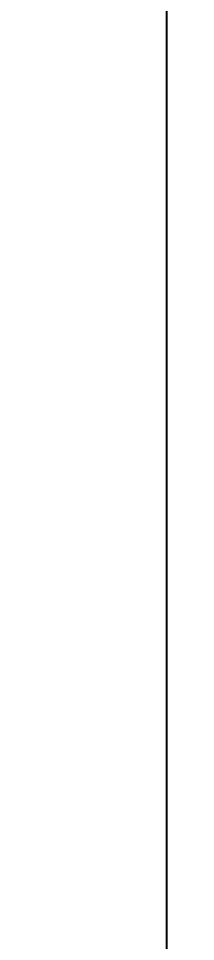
# Model space of a CAD drawing. Header units: millimetres. Extents: x 0 to 420, y 0 to 297.
# Drawn here: x 273.18 to 282.46, y 48.28 to 96.55 of the extents above; entities that cross this region are included whole.
import ezdxf

# ---------------------------------------------------------------- set-up
doc = ezdxf.new("R2010")
doc.units = ezdxf.units.MM
doc.header["$LTSCALE"] = 23.1
doc.layers.get('0').update_dxf_attribs({"linetype": 'CONTINUOUS'})
doc.styles.get("Standard").update_dxf_attribs({"font": ''})
doc.styles.get('Standard').set_extended_font_data('Isonorm LT Regular')
doc.dimstyles.new('DIMSTYLE_1', dxfattribs={"dimtxt": 3.5, "dimasz": 3.5, "dimexe": 1.5, "dimexo": 1, "dimgap": 0.875, "dimtad": 1, "dimtxsty": 'Standard', "dimblk": '_FILLED', "dimblk1": '_FILLED', "dimblk2": '_FILLED', "dimcen": 0.09, "dimazin": 2, "dimtp": 0.01, "dimtm": 0.01, "dimtfac": 1, "dimtofl": 0, "dimtmove": 0, "dimatfit": 3, "dimldrblk": '_FILLED', "dimfxl": 1, "dimtolj": 1, "dimarcsym": 0})

# ---------------------------------------------------------------- blocks, each defined once
blk = doc.blocks.new('_FILLED')
at = {"color": 0, "linetype": 'ByBlock'}
blk.add_solid([(0, 0), (-1, 0.214), (-1, -0.214)], dxfattribs=at)
blk = doc.blocks.new('*D1')
at = {"color": 2, "linetype": 'Continuous', "transparency": 16777216}
for p, q in [((265.071, 261.13), (282.457, 261.13)), ((280.957, 261.13), (280.957, 146.13)), ((280.957, 31.13), (280.957, 146.13)), ((265.071, 31.13), (282.457, 31.13))]:
    blk.add_line(p, q, dxfattribs=at)
at = {"color": 2, "linetype": 'Continuous', "transparency": 16777216, "xscale": 3.5, "yscale": 3.5, "zscale": 3.5}
for p, rotation in [((280.957, 261.13), 90), ((280.957, 31.13), 270)]:
    blk.add_blockref('_FILLED', p, dxfattribs=dict(at, rotation=rotation))

msp = doc.modelspace()

# ---------------------------------------------------------------- dimensions: what is measured, and where the dimension line sits
at = {"color": 2, "linetype": 'Continuous'}
dim = msp.add_linear_dim(base=(280.957, 31.13), p1=(264.071, 261.13), p2=(264.071, 31.13), angle=270, dimstyle='DIMSTYLE_1', dxfattribs=at)
dim.commit()
dim.dimension.update_dxf_attribs({"geometry": '*D1', "text_midpoint": (280.957, 142.602), "dimtype": 160})

doc.saveas('drawing.dxf')
